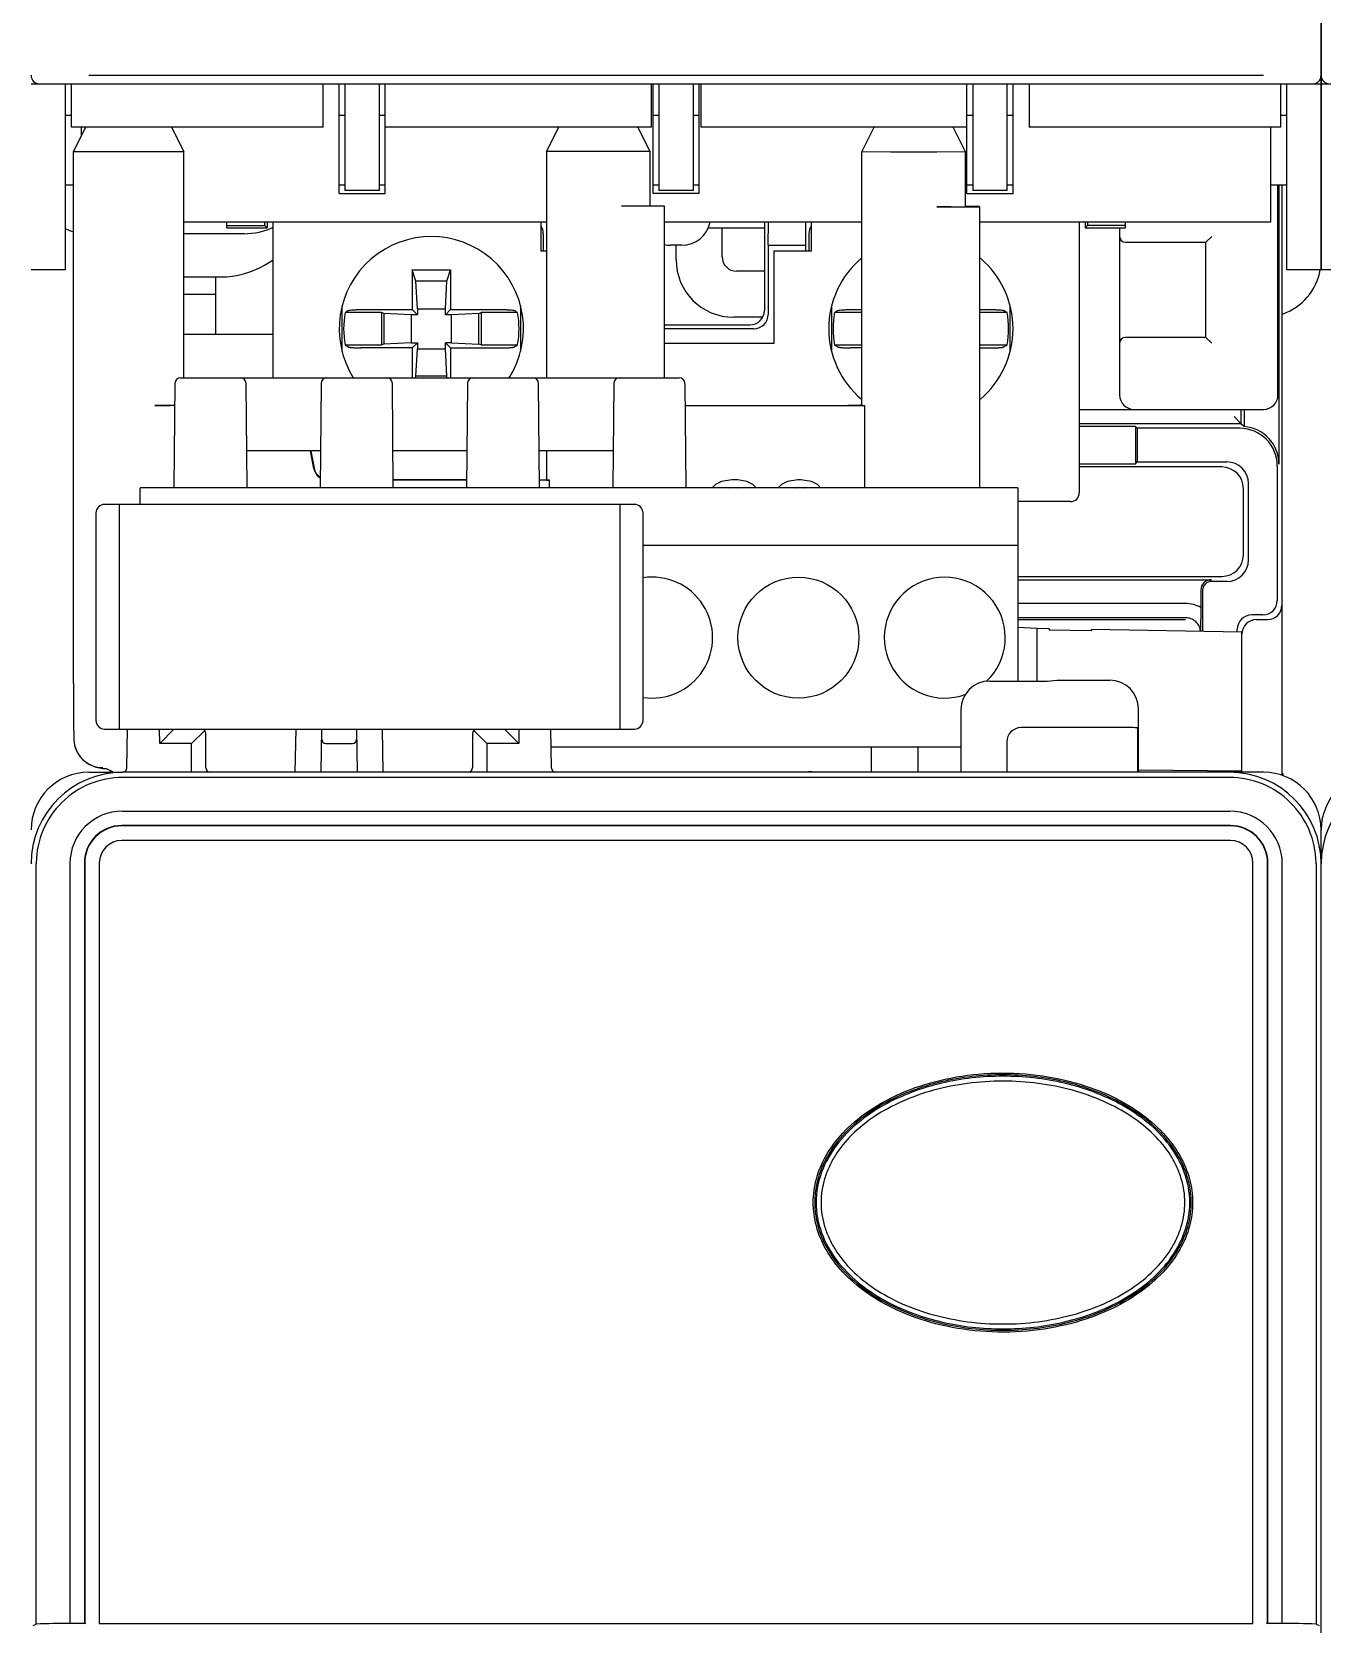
# Model space of a CAD drawing. Header units: millimetres. Extents: x 12275 to 14043, y 11466 to 13479.
# Drawn here: x 12946.21 to 12980.85, y 12885.04 to 12927.78 of the extents above; entities that cross this region are included whole.
import ezdxf

# ---------------------------------------------------------------- set-up
doc = ezdxf.new("R2010")
doc.units = ezdxf.units.MM

msp = doc.modelspace()

# ---------------------------------------------------------------- linework, layer by layer
at = {"color": 0, "linetype": 'Continuous'}
for p, q in [((12980.82408, 12926.38279), (12980.82408, 12970.44953)), ((12980.82408, 12970.44953), (12980.82408, 12926.38279)), ((12947.73537, 12926.61472), (12979.27788, 12926.61472)), ((12946.18917, 12926.38279), (12980.82408, 12926.38279)), ((12947.11689, 12921.39629), (12947.11689, 12926.38279)), ((12947.27151, 12925.22314), (12947.27151, 12926.38279)), ((12954.0323, 12925.45507), (12954.0323, 12926.38279)), ((12954.46135, 12923.44463), (12954.46135, 12926.38279)), ((12954.61597, 12926.38279), (12954.61597, 12923.52232)), ((12955.54369, 12923.52232), (12955.54369, 12926.38279)), ((12955.69831, 12923.44463), (12955.69831, 12926.38279)), ((12962.84564, 12925.45507), (12962.84564, 12926.38279)), ((12962.88815, 12923.44463), (12962.88815, 12926.38279)), ((12963.04277, 12926.38279), (12963.04277, 12923.52232)), ((12963.97049, 12923.52232), (12963.97049, 12926.38279)), ((12964.12511, 12923.44463), (12964.12511, 12926.38279)), ((12964.16761, 12926.38279), (12964.16761, 12925.45507)), ((12971.31495, 12923.44463), (12971.31495, 12926.38279)), ((12971.46957, 12926.38279), (12971.46957, 12923.52232)), ((12972.39729, 12923.52232), (12972.39729, 12926.38279)), ((12972.55191, 12923.44463), (12972.55191, 12926.38279)), ((12972.98096, 12926.38279), (12972.98096, 12925.45507)), ((12979.74174, 12925.22314), (12979.74174, 12926.38279)), ((12979.89636, 12926.38279), (12979.89636, 12921.39629)), ((12980.82408, 12921.39629), (12980.82408, 12926.38279)), ((12980.82408, 12926.38279), (12980.82408, 12921.39629)), ((12980.82408, 12926.38279), (13015.459, 12926.38279)), ((12947.27151, 12925.53238), (12947.11689, 12925.53238)), ((12954.03108, 12925.22314), (12947.27151, 12925.22314)), ((12947.65419, 12925.22314), (12947.32563, 12924.56601)), ((12947.5421, 12924.99896), (12947.5421, 12925.22314)), ((12949.95805, 12925.22314), (12950.28661, 12924.56601)), ((12954.61597, 12925.53238), (12954.46135, 12925.53238)), ((12955.69831, 12925.53238), (12955.54369, 12925.53238)), ((12962.84443, 12925.22314), (12955.69831, 12925.22314)), ((12960.02768, 12924.56601), (12960.35623, 12925.22314)), ((12962.81084, 12924.56601), (12962.48228, 12925.22314)), ((12963.04277, 12925.53238), (12962.88815, 12925.53238)), ((12964.12511, 12925.53238), (12963.97049, 12925.53238)), ((12971.31495, 12925.22314), (12964.16883, 12925.22314)), ((12968.49313, 12924.55643), (12968.82648, 12925.22314)), ((12971.27629, 12924.55643), (12970.94293, 12925.22314)), ((12971.46957, 12925.53238), (12971.31495, 12925.53238)), ((12972.55191, 12925.53238), (12972.39729, 12925.53238)), ((12979.74174, 12925.22314), (12972.98218, 12925.22314)), ((12979.47116, 12922.67153), (12979.47116, 12925.22314)), ((12979.89636, 12925.53238), (12979.74174, 12925.53238)), ((12947.32563, 12910.28916), (12947.32563, 12924.56601)), ((12947.32563, 12924.56601), (12950.28661, 12924.56601)), ((12950.28661, 12918.49717), (12950.28661, 12924.56601)), ((12960.02768, 12924.56601), (12960.02768, 12918.49717)), ((12962.81084, 12924.56601), (12960.02768, 12924.56601)), ((12962.81084, 12923.09712), (12962.81084, 12924.56601)), ((12969.26623, 12924.55309), (12968.49313, 12924.55646)), ((12968.49313, 12917.75699), (12968.49313, 12924.55643)), ((12970.50319, 12924.55309), (12969.26623, 12924.55309)), ((12971.27629, 12924.55646), (12970.50319, 12924.55309)), ((12971.27629, 12923.0876), (12971.27629, 12924.55643)), ((12947.11689, 12923.67694), (12947.32563, 12923.67694)), ((12954.46135, 12923.67694), (12954.61597, 12923.67694)), ((12954.46135, 12923.44463), (12955.69831, 12923.44463)), ((12955.54369, 12923.52232), (12954.61597, 12923.52232)), ((12955.54369, 12923.67694), (12955.69831, 12923.67694)), ((12962.88815, 12923.67694), (12963.04277, 12923.67694)), ((12964.12511, 12923.44463), (12962.88815, 12923.44463)), ((12963.97049, 12923.52232), (12963.04277, 12923.52232)), ((12963.97049, 12923.67694), (12964.12511, 12923.67694)), ((12971.31495, 12923.67694), (12971.46957, 12923.67694)), ((12971.31495, 12923.44463), (12972.55191, 12923.44463)), ((12972.39729, 12923.52232), (12971.46957, 12923.52232)), ((12972.39729, 12923.67694), (12972.55191, 12923.67694)), ((12979.47116, 12923.67694), (12979.89636, 12923.67694)), ((12979.66443, 12918.03331), (12979.66443, 12923.67694)), ((12979.69202, 12923.67694), (12979.69202, 12916.18032)), ((12979.7804, 12907.88241), (12979.7804, 12923.67694)), ((12963.19739, 12923.09712), (12962.03774, 12923.09712)), ((12963.19739, 12918.49717), (12963.19739, 12923.09712)), ((12970.88974, 12923.08085), (12970.50319, 12923.08085)), ((12971.26677, 12923.09712), (12971.65332, 12923.09712)), ((12971.66284, 12915.53994), (12971.66284, 12923.0876)), ((12960.02768, 12922.67153), (12950.28661, 12922.67153)), ((12951.44626, 12922.51999), (12951.44626, 12922.67153)), ((12951.44626, 12922.58115), (12952.46469, 12922.58119)), ((12952.46469, 12922.58119), (12952.46469, 12922.67153)), ((12952.5286, 12922.51729), (12952.46469, 12922.58119)), ((12952.5286, 12922.67153), (12952.5286, 12922.51729)), ((12952.68322, 12922.67153), (12952.68322, 12918.49717)), ((12959.87306, 12922.67153), (12959.87306, 12921.89881)), ((12968.49313, 12922.67153), (12963.19739, 12922.67153)), ((12965.87598, 12922.67153), (12965.87598, 12920.30255)), ((12965.98055, 12922.05343), (12965.98433, 12922.67153)), ((12966.98558, 12921.89881), (12966.98558, 12922.67153)), ((12967.1402, 12921.89881), (12967.1402, 12922.67153)), ((12979.47116, 12922.67153), (12971.66284, 12922.67153)), ((12974.33004, 12922.67153), (12974.33004, 12915.40476)), ((12974.48466, 12922.67153), (12974.48466, 12922.51729)), ((12974.48466, 12922.51729), (12974.54856, 12922.58119)), ((12974.54856, 12922.67153), (12974.54856, 12922.58119)), ((12975.567, 12922.58111), (12974.54856, 12922.58119)), ((12975.567, 12922.51999), (12975.567, 12922.67153)), ((12951.91012, 12922.36267), (12950.28661, 12922.36267)), ((12951.44626, 12922.51999), (12951.97916, 12922.51729)), ((12951.97916, 12922.51729), (12952.5286, 12922.51729)), ((12959.9407, 12922.36267), (12959.9407, 12921.89881)), ((12964.36067, 12922.51729), (12965.87598, 12922.51729)), ((12964.74359, 12921.74419), (12964.74359, 12922.51729)), ((12967.07256, 12922.36267), (12967.07256, 12921.89881)), ((12974.48466, 12922.51729), (12975.0341, 12922.51729)), ((12975.0341, 12922.51729), (12975.567, 12922.51999)), ((12975.41238, 12922.51921), (12975.41238, 12918.03331)), ((12977.73168, 12922.13074), (12977.8863, 12922.28536)), ((12959.87306, 12921.89881), (12960.02768, 12921.89881)), ((12963.66125, 12922.05343), (12963.35201, 12922.05343)), ((12963.50663, 12921.66688), (12963.50663, 12922.05343)), ((12965.98055, 12922.05343), (12965.98055, 12920.19797)), ((12965.98055, 12922.05343), (12966.98558, 12922.05343)), ((12966.13517, 12919.42489), (12966.13517, 12921.89881)), ((12966.13517, 12921.89881), (12967.1402, 12921.89881)), ((12975.567, 12922.13074), (12977.73168, 12922.13074)), ((12977.73168, 12919.57951), (12977.73168, 12922.13074)), ((12947.11689, 12921.39629), (12946.18917, 12921.39629)), ((12952.45129, 12921.51375), (12952.68322, 12921.64765)), ((12956.42116, 12921.39629), (12956.42116, 12920.32555)), ((12956.52262, 12921.08557), (12956.42116, 12921.39629)), ((12956.42116, 12921.39629), (12957.44938, 12921.39629)), ((12957.34793, 12921.08557), (12957.44938, 12921.39629)), ((12957.44938, 12921.39629), (12957.44938, 12920.32555)), ((12965.87598, 12921.35764), (12965.13014, 12921.35764)), ((12980.82408, 12921.39629), (12979.89636, 12921.39629)), ((12981.75181, 12921.39629), (12980.82408, 12921.39629)), ((12950.28661, 12921.20302), (12951.29164, 12921.20302)), ((12951.13702, 12921.20302), (12951.13702, 12919.65682)), ((12956.55982, 12920.34909), (12956.52262, 12921.08557)), ((12957.34793, 12921.08557), (12956.52262, 12921.08557)), ((12957.31073, 12920.34909), (12957.34793, 12921.08557)), ((12950.28661, 12920.73916), (12951.13702, 12920.73916)), ((12954.53866, 12919.19781), (12954.53866, 12920.42507)), ((12955.599, 12920.24438), (12954.62006, 12920.24438)), ((12955.04181, 12920.32555), (12956.42116, 12920.32555)), ((12955.599, 12920.24438), (12955.599, 12919.37849)), ((12955.66114, 12920.22409), (12955.599, 12920.24438)), ((12955.66114, 12920.22409), (12955.66114, 12919.39878)), ((12956.39762, 12920.18689), (12955.66114, 12920.22409)), ((12956.39762, 12920.18689), (12956.39762, 12919.43598)), ((12956.55982, 12920.18689), (12956.39762, 12920.18689)), ((12956.42116, 12920.32555), (12956.55982, 12920.18689)), ((12956.55982, 12920.34909), (12956.55982, 12920.18689)), ((12956.55982, 12920.34909), (12957.31073, 12920.34909)), ((12957.31073, 12920.18689), (12957.31073, 12920.34909)), ((12957.44938, 12920.32555), (12957.31073, 12920.18689)), ((12957.47292, 12920.18689), (12957.31073, 12920.18689)), ((12957.44938, 12920.32555), (12958.82873, 12920.32555)), ((12958.2094, 12920.22409), (12957.47292, 12920.18689)), ((12957.47292, 12919.43598), (12957.47292, 12920.18689)), ((12958.2094, 12920.22409), (12958.27155, 12920.24438)), ((12958.2094, 12919.39878), (12958.2094, 12920.22409)), ((12958.27155, 12920.24438), (12958.27155, 12919.37849)), ((12959.25049, 12920.24438), (12958.27155, 12920.24438)), ((12959.33189, 12920.42507), (12959.33189, 12919.19781)), ((12965.82342, 12920.12068), (12965.05283, 12920.12068)), ((12967.68137, 12920.42507), (12967.68137, 12919.19781)), ((12968.49313, 12920.24438), (12967.76277, 12920.24438)), ((12968.18453, 12920.32555), (12968.49313, 12920.32555)), ((12971.66284, 12920.32555), (12971.97144, 12920.32555)), ((12972.3932, 12920.24438), (12971.66284, 12920.24438)), ((12972.4746, 12919.19781), (12972.4746, 12920.42507)), ((12952.68322, 12919.65682), (12950.28661, 12919.65682)), ((12963.19739, 12919.91601), (12965.48944, 12919.91601)), ((12965.59402, 12919.81144), (12963.19739, 12919.81144)), ((12954.62006, 12919.37849), (12955.599, 12919.37849)), ((12956.42116, 12919.29733), (12955.04181, 12919.29733)), ((12955.66114, 12919.39878), (12955.599, 12919.37849)), ((12956.39762, 12919.43598), (12955.66114, 12919.39878)), ((12956.39762, 12919.43598), (12956.55982, 12919.43598)), ((12956.42116, 12919.29733), (12956.55982, 12919.43598)), ((12956.42116, 12919.29733), (12956.42116, 12918.49717)), ((12956.52262, 12918.53731), (12956.55982, 12919.27379)), ((12956.55982, 12919.43598), (12956.55982, 12919.27379)), ((12956.55982, 12919.27379), (12957.31073, 12919.27379)), ((12957.31073, 12919.27379), (12957.31073, 12919.43598)), ((12957.31073, 12919.43598), (12957.44938, 12919.29733)), ((12957.47292, 12919.43598), (12957.31073, 12919.43598)), ((12957.34793, 12918.53731), (12957.31073, 12919.27379)), ((12957.44938, 12919.29733), (12957.44938, 12918.49717)), ((12957.44938, 12919.29733), (12958.82873, 12919.29733)), ((12957.47292, 12919.43598), (12958.2094, 12919.39878)), ((12958.27155, 12919.37849), (12958.2094, 12919.39878)), ((12958.27155, 12919.37849), (12959.25049, 12919.37849)), ((12963.19739, 12919.42489), (12966.13517, 12919.42489)), ((12967.76277, 12919.37849), (12968.49313, 12919.37849)), ((12968.49313, 12919.29733), (12968.18453, 12919.29733)), ((12971.66284, 12919.37849), (12972.3932, 12919.37849)), ((12971.66284, 12919.29733), (12971.97144, 12919.29733)), ((12977.73168, 12919.57951), (12975.567, 12919.57951)), ((12977.8863, 12919.42489), (12977.73168, 12919.57951)), ((12950.04967, 12918.3439), (12950.02521, 12915.54087)), ((12950.20429, 12918.49717), (12963.58895, 12918.49717)), ((12951.98597, 12915.54079), (12951.96151, 12918.3439)), ((12953.97702, 12918.3439), (12953.95256, 12915.54071)), ((12955.91332, 12915.54062), (12955.88886, 12918.3439)), ((12956.50951, 12918.49717), (12956.52262, 12918.53731)), ((12957.34793, 12918.53731), (12956.52262, 12918.53731)), ((12957.36103, 12918.49717), (12957.34793, 12918.53731)), ((12957.90438, 12918.3439), (12957.87991, 12915.54054)), ((12959.84068, 12915.54045), (12959.81621, 12918.3439)), ((12961.83173, 12918.3439), (12961.80726, 12915.54037)), ((12963.74356, 12918.3439), (12963.76803, 12915.54028)), ((12950.04452, 12917.75395), (12949.51351, 12917.75395)), ((12963.74871, 12917.75395), (12968.57583, 12917.75395)), ((12968.57583, 12915.54008), (12968.57583, 12917.75395)), ((12974.33004, 12917.64676), (12979.27788, 12917.64676)), ((12978.68104, 12917.25853), (12978.48777, 12917.4518)), ((12978.68104, 12917.25853), (12978.68104, 12917.64676)), ((12978.75425, 12917.64676), (12978.75425, 12917.18306)), ((12978.68104, 12917.25853), (12974.33004, 12917.25853)), ((12975.83759, 12917.18532), (12974.33004, 12917.18532)), ((12975.83759, 12917.18532), (12975.83759, 12916.18894)), ((12975.83759, 12917.18532), (12975.88481, 12917.13809)), ((12975.88481, 12917.13809), (12975.88481, 12916.23616)), ((12978.6398, 12917.13809), (12975.88481, 12917.13809)), ((12978.68104, 12917.25853), (12978.72064, 12917.21893)), ((12953.96122, 12916.53349), (12951.97731, 12916.53349)), ((12953.78106, 12916.05743), (12953.68951, 12916.53349)), ((12953.69844, 12916.53349), (12953.78831, 12916.0662)), ((12957.88858, 12916.53349), (12955.90466, 12916.53349)), ((12961.81593, 12916.53349), (12959.83201, 12916.53349)), ((12960.02768, 12916.53349), (12960.02768, 12915.74692)), ((12974.33004, 12916.18894), (12975.83759, 12916.18894)), ((12975.83759, 12916.18894), (12975.88481, 12916.23616)), ((12975.88481, 12916.23616), (12978.29252, 12916.23616)), ((12957.88176, 12915.75266), (12955.91147, 12915.75266)), ((12957.88168, 12915.74389), (12955.91155, 12915.74389)), ((12960.11038, 12915.74389), (12959.8389, 12915.74389)), ((12960.11038, 12915.54044), (12960.11038, 12915.74389)), ((12965.0029, 12915.75266), (12964.72104, 12915.71154)), ((12965.16396, 12915.75266), (12965.0029, 12915.75266)), ((12965.40556, 12915.71154), (12965.16396, 12915.75266)), ((12966.77459, 12915.75266), (12966.49273, 12915.71154)), ((12966.85512, 12915.75266), (12966.77459, 12915.75266)), ((12967.13698, 12915.71154), (12966.85512, 12915.75266)), ((12978.15691, 12916.10055), (12974.33004, 12916.10055)), ((12979.64479, 12916.1331), (12979.64479, 12912.51515)), ((12949.11829, 12915.09552), (12949.11831, 12915.54091)), ((12972.68242, 12915.5399), (12949.11831, 12915.54091)), ((12964.55998, 12915.62929), (12964.4728, 12915.54025)), ((12964.72104, 12915.71154), (12964.55998, 12915.62929)), ((12964.92928, 12915.54023), (12964.96264, 12915.54705)), ((12964.96264, 12915.54705), (12965.1237, 12915.54705)), ((12965.1237, 12915.54705), (12965.1571, 12915.54022)), ((12965.56662, 12915.62929), (12965.40556, 12915.71154)), ((12965.65385, 12915.5402), (12965.56662, 12915.62929)), ((12966.33167, 12915.62929), (12966.24441, 12915.54018)), ((12966.49273, 12915.71154), (12966.33167, 12915.62929)), ((12966.7006, 12915.54016), (12966.73432, 12915.54705)), ((12966.73432, 12915.54705), (12966.89539, 12915.54705)), ((12966.89539, 12915.54705), (12966.92916, 12915.54015)), ((12967.29804, 12915.62929), (12967.13698, 12915.71154)), ((12967.38535, 12915.54013), (12967.29804, 12915.62929)), ((12972.68242, 12915.5399), (12972.6822, 12910.3553)), ((12978.73671, 12913.74257), (12978.73671, 12915.52075)), ((12978.87232, 12913.60697), (12978.87232, 12915.65636)), ((12962.38563, 12915.09552), (12948.1629, 12915.09552)), ((12948.54945, 12915.09552), (12948.54945, 12909.06534)), ((12961.99908, 12915.09552), (12961.99908, 12909.06534)), ((12974.09811, 12915.17283), (12972.6824, 12915.17283)), ((12947.93097, 12914.86359), (12947.93097, 12909.29727)), ((12962.61756, 12909.29727), (12962.61756, 12914.86359)), ((12972.68235, 12913.9937), (12962.61756, 12913.99413)), ((12972.68231, 12913.07439), (12977.87805, 12913.07439)), ((12972.68232, 12913.16277), (12978.15691, 12913.16277)), ((12977.59339, 12912.78973), (12977.59339, 12912.3266)), ((12977.64062, 12912.78973), (12977.64062, 12911.68894)), ((12978.29252, 12913.02716), (12977.87805, 12913.02716)), ((12977.18229, 12912.43887), (12972.68229, 12912.43887)), ((12977.59339, 12912.3266), (12977.58765, 12911.69068)), ((12979.77028, 12912.38966), (12979.77028, 12907.81813)), ((12977.18229, 12912.05233), (12972.68227, 12912.05233)), ((12972.68227, 12912.00479), (12977.18229, 12912.00479)), ((12979.25825, 12912.12861), (12978.9591, 12912.12861)), ((12979.08459, 12912.00312), (12979.38374, 12912.00312)), ((12973.19461, 12911.76598), (12972.68226, 12911.79528)), ((12973.19461, 12911.76598), (12973.19461, 12910.3553)), ((12973.52529, 12911.76025), (12973.19461, 12911.76598)), ((12973.52529, 12911.76025), (12973.52529, 12911.72553)), ((12973.54272, 12911.72538), (12973.52529, 12911.76025)), ((12973.52529, 12911.72553), (12974.66109, 12911.71569)), ((12974.6487, 12911.7158), (12974.66109, 12911.74057)), ((12974.66109, 12911.74057), (12974.66109, 12911.71569)), ((12978.69806, 12911.67062), (12974.66109, 12911.74057)), ((12978.57257, 12911.6728), (12978.57257, 12911.74207)), ((12978.69806, 12907.94667), (12978.69806, 12911.67062)), ((12971.92421, 12910.3553), (12973.46417, 12910.3553)), ((12973.46417, 12910.3553), (12973.73198, 12910.37961)), ((12973.73198, 12910.37961), (12975.14857, 12910.37961)), ((12971.15217, 12909.58326), (12971.15217, 12907.92003)), ((12975.92108, 12907.90569), (12975.92108, 12909.60615)), ((12948.1629, 12909.06534), (12962.38563, 12909.06534)), ((12948.75898, 12908.01963), (12948.77723, 12909.06534)), ((12949.64285, 12908.67879), (12949.6361, 12909.06534)), ((12950.02277, 12909.06534), (12949.64285, 12908.67879)), ((12950.85025, 12909.03137), (12950.49766, 12908.67879)), ((12950.88421, 12908.02165), (12950.88421, 12908.94937)), ((12953.28146, 12907.90569), (12953.3017, 12909.06534)), ((12953.97725, 12907.90569), (12953.99749, 12909.06534)), ((12954.92521, 12909.06534), (12954.94545, 12907.90569)), ((12955.64124, 12907.90569), (12955.621, 12909.06534)), ((12958.03849, 12908.94937), (12958.03849, 12908.02165)), ((12958.07245, 12909.03137), (12958.42504, 12908.67879)), ((12958.90005, 12909.06534), (12959.27985, 12908.67879)), ((12959.2866, 12909.06534), (12959.27985, 12908.67879)), ((12960.16372, 12908.01963), (12960.14547, 12909.06534)), ((12975.69741, 12909.10585), (12972.7683, 12909.10585)), ((12975.89066, 12909.0959), (12975.89764, 12909.07494)), ((12950.49766, 12908.67879), (12949.64285, 12908.67879)), ((12950.49766, 12907.90569), (12950.49766, 12908.67879)), ((12954.10669, 12908.67885), (12954.81601, 12908.67885)), ((12958.42504, 12908.67879), (12958.42504, 12907.90569)), ((12959.27985, 12908.67879), (12958.42504, 12908.67879)), ((12971.15217, 12908.58206), (12960.1539, 12908.58253)), ((12968.75474, 12907.92003), (12968.75477, 12908.58216)), ((12969.99173, 12908.58211), (12969.9917, 12907.92003)), ((12972.38228, 12908.71983), (12972.38228, 12907.90569)), ((12975.90084, 12907.90569), (12975.90084, 12908.88193)), ((12947.7555, 12908.11864), (12947.76592, 12908.11333)), ((12947.80034, 12908.09612), (12947.76592, 12908.11333)), ((12947.73537, 12907.90569), (12948.64303, 12907.90569)), ((12948.16318, 12908.00596), (12948.19923, 12908.00511)), ((12948.38122, 12907.91412), (12948.19923, 12908.00511)), ((12948.3152, 12907.94713), (12948.3152, 12907.90569)), ((12978.36697, 12907.76673), (12948.64629, 12907.76673)), ((12979.27788, 12907.90569), (12948.64763, 12907.90569)), ((12967.1539, 12907.92003), (12971.15217, 12907.92003)), ((12971.16651, 12907.90569), (12971.15217, 12907.92003)), ((12975.92108, 12907.97073), (12978.69806, 12907.94667)), ((12977.56309, 12907.9135), (12977.56312, 12907.90556)), ((12978.69806, 12907.94667), (12978.63295, 12907.91412)), ((12979.80401, 12907.8588), (12979.7804, 12907.88241)), ((12979.80401, 12907.81344), (12979.80401, 12907.8588)), ((12948.6399, 12906.862), (12978.37336, 12906.862)), ((12978.38882, 12906.47545), (12948.62444, 12906.47545)), ((12978.38882, 12906.46735), (12948.62444, 12906.46735)), ((12980.82408, 12836.12329), (12980.82408, 12906.35949)), ((12980.82408, 12836.12329), (12980.82408, 12906.35949)), ((12978.38882, 12906.07368), (12948.62444, 12906.07368)), ((12946.32624, 12885.04282), (12946.32624, 12905.44723)), ((12947.23286, 12905.45496), (12947.23286, 12885.06056)), ((12947.61941, 12905.47042), (12947.61941, 12885.06056)), ((12947.62751, 12905.47042), (12947.62751, 12885.43637)), ((12948.02118, 12905.47042), (12948.02118, 12885.06056)), ((12978.99208, 12885.06056), (12978.99208, 12905.47042)), ((12979.38575, 12885.43637), (12979.38575, 12905.47042)), ((12979.39385, 12885.06056), (12979.39385, 12905.47042)), ((12979.7804, 12885.06056), (12979.7804, 12905.45496)), ((12980.68701, 12905.44723), (12980.68701, 12885.04282)), ((12946.24317, 12885.00118), (12946.32647, 12885.04282)), ((12947.61941, 12885.06056), (12947.23286, 12885.06056)), ((12947.64077, 12885.04988), (12947.61941, 12885.06056)), ((12948.02118, 12885.06056), (12978.99208, 12885.06056)), ((12979.39385, 12885.06056), (12979.37249, 12885.04988)), ((12979.7804, 12885.06056), (12979.39385, 12885.06056)), ((12980.68678, 12885.04282), (12980.77009, 12885.00118))]:
    msp.add_line(p, q, dxfattribs=at)
msp.add_lwpolyline([(12947.32566, 12910.28915), (12947.32568, 12910.21305), (12947.32584, 12910.04454), (12947.32615, 12909.88331), (12947.32661, 12909.73091), (12947.32719, 12909.58853), (12947.32787, 12909.45713), (12947.32865, 12909.33746), (12947.32951, 12909.22995), (12947.33043, 12909.13471), (12947.3314, 12909.05165), (12947.3324, 12908.98037), (12947.33345, 12908.92034), (12947.33453, 12908.87077), (12947.33568, 12908.83009), (12947.33701, 12908.79549), (12947.33896, 12908.76135), (12947.34377, 12908.71183), (12947.35839, 12908.63004), (12947.38866, 12908.53082), (12947.43531, 12908.43028), (12947.49722, 12908.33561), (12947.57553, 12908.24783), (12947.67098, 12908.16964), (12947.75552, 12908.11867)], dxfattribs=at)
msp.add_circle((12966.79122, 12911.52003), 1.62351, dxfattribs=at)
for centre, radius, start, end in [((12946.4211, 12926.61472), 0.23193, 180, 270), ((12980.59215, 12926.61472), 0.23193, 270, 0), ((12981.05601, 12926.61472), 0.23193, 180, 270), ((12963.66125, 12922.82653), 0.7731, 270, 348.321439), ((12947.73537, 12923.90887), 1.5462, 246.223013, 254.617623), ((12951.91012, 12924.21811), 1.85544, 270, 294.821997), ((12956.93527, 12919.81144), 2.47392, 327.736679, 212.102481), ((12959.55415, 12922.36267), 0.38655, 0, 32.782275), ((12967.45911, 12922.36267), 0.38655, 147.271987, 180), ((12975.567, 12922.28536), 0.15462, 180, 270), ((12963.35201, 12922.82653), 0.7731, 258.350155, 270), ((12965.13014, 12921.74419), 0.38655, 180, 270), ((12951.29164, 12923.52232), 2.3193, 270, 300), ((12965.05283, 12921.66688), 1.5462, 180, 270), ((12970.07798, 12919.81144), 2.47392, 130.184963, 229.815037), ((12970.07798, 12919.81144), 2.47392, 310.184963, 49.815037), ((12979.27788, 12921.66688), 1.5462, 289.08831, 349.840106), ((12956.93527, 12919.81144), 2.35535, 169.407981, 190.592019), ((12959.84601, 12911.26827), 10.38659, 119.570133, 120.208213), ((12954.02454, 12911.26827), 10.38659, 59.791787, 60.429867), ((12956.93527, 12919.81144), 2.35535, 349.407981, 10.592019), ((12970.07798, 12919.81144), 2.35535, 169.407981, 190.592019), ((12972.98872, 12911.26827), 10.38659, 119.570133, 120.208213), ((12967.16725, 12911.26827), 10.38659, 59.791787, 60.429867), ((12970.07798, 12919.81144), 2.35535, 349.407981, 10.592019), ((12959.84304, 12928.34945), 10.38064, 239.791604, 240.43005), ((12954.0275, 12928.34945), 10.38064, 299.56995, 300.208396), ((12972.98575, 12928.34945), 10.38064, 239.791604, 240.43005), ((12967.17022, 12928.34945), 10.38064, 299.56995, 300.208396), ((12975.567, 12919.42489), 0.15462, 90, 180), ((12950.20429, 12918.34254), 0.15462, 89.999978, 179.49796), ((12951.80692, 12918.34255), 0.15462, 0.500063, 90.007648), ((12954.13164, 12918.34254), 0.15462, 89.999978, 179.49796), ((12955.73427, 12918.34255), 0.15462, 0.500063, 90.007648), ((12958.05899, 12918.34254), 0.15462, 89.999978, 179.49796), ((12959.66162, 12918.34255), 0.15462, 0.500063, 90.007648), ((12961.98634, 12918.34254), 0.15462, 89.999978, 179.49796), ((12963.58895, 12918.34254), 0.15462, 0.503437, 90.000026), ((12975.79893, 12918.03331), 0.38655, 180, 270), ((12979.27788, 12918.03331), 0.38655, 270, 0), ((12974.09811, 12915.40476), 0.23193, 269.999993, 0), ((12948.1629, 12914.86359), 0.23193, 90, 180), ((12962.38563, 12914.86359), 0.23193, 0, 90), ((12962.86387, 12911.5202), 1.62351, 261.238955, 98.75791), ((12970.71857, 12911.51986), 1.62351, 313.284328, 290.38953), ((12977.87805, 12912.78974), 0.28465, 89.998773, 180.001227), ((12977.87805, 12912.78974), 0.23743, 89.998529, 180.001471), ((12948.1629, 12909.29727), 0.23193, 180, 270), ((12950.76825, 12908.94937), 0.11597, 0, 90), ((12958.15445, 12908.94937), 0.11597, 90, 180), ((12962.38563, 12909.29727), 0.23193, 270, 0), ((12948.11174, 12908.80483), 0.77316, 180.001198, 242.563724), ((12948.64763, 12905.44723), 2.45846, 90, 180), ((12947.73537, 12906.35949), 1.5462, 90, 180), ((12948.64303, 12908.02165), 0.11597, 270, 359), ((12951.00018, 12908.02165), 0.11597, 180, 270), ((12957.92252, 12908.02165), 0.11597, 270, 0), ((12960.27967, 12908.02165), 0.11597, 181, 270), ((12978.36562, 12905.44723), 2.45846, 0, 90), ((12979.27788, 12906.35949), 1.5462, 0, 90), ((12983.28254, 12905.44723), 2.45846, 90, 180), ((12982.37029, 12906.35949), 1.5462, 90, 180), ((12948.6399, 12905.45496), 1.40704, 90, 180), ((12978.37336, 12905.45496), 1.40704, 360, 90), ((12948.62444, 12905.47042), 1.00503, 90, 180), ((12948.62444, 12905.47042), 0.99693, 90, 180), ((12978.38882, 12905.47042), 1.00503, 0, 90), ((12978.38882, 12905.47042), 0.99693, 0, 90), ((12948.62444, 12905.47042), 0.60326, 90, 180), ((12978.38882, 12905.47042), 0.60326, 0, 90), ((12948.53564, 12905.44726), 2.20958, 179.145772, 180.000836), ((12978.47762, 12905.44726), 2.20958, 359.999164, 0.854228), ((12948.19498, 12812.72245), 72.34451, 90.76201, 91.4799963), ((12978.74001, 12808.72281), 76.34484, 88.5388145, 89.2191792)]:
    msp.add_arc(centre, radius, start, end, dxfattribs=at)
for centre, major_axis, ratio, start_param, end_param in [((12954.03108, 12925.45507), (0, 0.23193), 0.00523604, -3.14159265, -1.57079633), ((12962.84443, 12925.45507), (0, 0.23193), 0.00523604, -3.14159265, -1.57079633), ((12964.16883, 12925.45507), (0, 0.23193), 0.00523604, -4.71238898, -3.14162007), ((12972.98218, 12925.45507), (0, 0.23193), 0.00523604, 1.57079633, 3.14156524), ((12970.50319, 12923.0876), (0.7731, 0), 0.00872687, -1.57079633, 0), ((12970.88974, 12923.0876), (0.7731, 0), 0.00872687, -1.57079633, 0), ((12965.48941, 12920.30258), (0.27335, -0.27335), 0.99992385, -0.78536009, 0.78536009), ((12965.59399, 12920.198), (0.27335, -0.27335), 0.99992385, -0.78536009, 0.78536009), ((12949.51351, 12917.7607), (0.7731, 0), 0.00872687, -1.57079633, -0.81148852), ((12968.11567, 12917.76609), (0.38655, 0), 0.00872687, -1.57079633, -0.12455767), ((12978.63972, 12916.13302), (0.71072, 0.71072), 0.99992385, -0.78536009, 0.78536009), ((12978.7206, 12916.2139), (-0.26417, 1.11913), 0.38199203, -0.62053129, -0.55358959), ((12978.68695, 12916.18025), (0.71072, 0.71072), 0.99992385, -0.78536009, 0.71841838), ((12978.29247, 12915.65632), (0.41003, 0.41003), 0.99992385, -0.78536009, 0.78536009), ((12954.16067, 12916.13045), (0.24619, 0.29805), 0.99993595, -3.83196522, -3.02110536), ((12954.16791, 12916.13922), (0.24619, 0.29805), 0.99993595, 2.45122009, 3.2406092), ((12959.65022, 12915.75603), (0.38655, 0), 0.00872687, -1.05150555, -0.12455767), ((12960.80078, 12915.74692), (0.7731, 0), 0.00872687, -3.14159265, -2.67482731), ((12978.15687, 12915.52071), (0.41003, 0.41003), 0.99992385, -0.78536009, 0.78536009), ((12978.15687, 12913.74262), (0.41003, -0.41003), 0.99992385, -0.78536009, 0.78536009), ((12978.29247, 12913.60701), (0.41003, -0.41003), 0.99992385, -0.78536009, 0.78536009), ((12979.25822, 12912.51517), (0.27335, -0.27335), 0.99992385, -0.78536009, 0.78536009), ((12979.38371, 12912.38969), (-0.27335, 0.27335), 0.99992385, -3.92695274, -2.35623257), ((12978.95913, 12911.74204), (-0.27335, 0.27335), 0.99992385, -0.78536009, 0.78536009), ((12979.08462, 12911.61656), (0.27335, -0.27335), 0.99992385, 2.35623257, 3.92695274), ((12971.92633, 12909.58114), (0.54816, -0.54816), 0.99726469, 2.35756402, 3.92562129), ((12975.14786, 12909.60545), (0.24467, 0.73461), 0.99847786, -1.24883259, 0.32105035), ((12972.76936, 12908.71877), (0.27408, -0.27408), 0.99726469, 2.35756402, 3.92562129), ((12975.69741, 12909.09572), (0.19328, 0), 0.05240778, 0.01745329, 1.57079633), ((12975.89746, 12908.88193), (0, 0.19328), 0.01745506, -1.57079633, -0.05235988), ((12954.10875, 12908.79481), (0.08346, 0.08201), 0.98239799, -3.92683852, -2.35634678), ((12954.81395, 12908.79481), (-0.08346, 0.08201), 0.98239799, -3.92683852, -2.35634678), ((12948.16315, 12908.77907), (0.79071, -0.19186), 0.94746599, -1.80878186, -1.34478239), ((12967.1546, 12907.14587), (-0.24467, 0.73461), 0.99847786, -0.32105035, -0.20228702), ((12947.64101, 12885.43637), (0, 0.38655), 0.03492077, -4.71238898, -3.15904595), ((12979.37225, 12885.43637), (0, 0.38655), 0.03492077, -3.12413936, -1.57079633)]:
    msp.add_ellipse(centre, major_axis=major_axis, ratio=ratio, start_param=start_param, end_param=end_param, dxfattribs=at)
for points, knots in [([(12954.72034, 12920.30203), (12954.7246, 12920.30444), (12954.73732, 12920.30782), (12954.774, 12920.31448), (12954.8395, 12920.32009), (12954.93411, 12920.3246), (12955.00447, 12920.32555), (12955.04181, 12920.32555)], [0, 0, 0, 0, 0.04541567, 0.12016914, 0.34732219, 0.65338295, 1, 1, 1, 1]), ([(12958.82873, 12920.32555), (12958.86608, 12920.32555), (12958.93644, 12920.3246), (12959.03105, 12920.32009), (12959.09655, 12920.31448), (12959.13322, 12920.30782), (12959.14595, 12920.30444), (12959.1502, 12920.30203)], [0, 0, 0, 0, 0.34661968, 0.65268074, 0.87983264, 0.95458505, 1, 1, 1, 1]), ([(12967.86306, 12920.30203), (12967.86731, 12920.30444), (12967.88003, 12920.30782), (12967.91671, 12920.31448), (12967.98221, 12920.32009), (12968.07682, 12920.3246), (12968.14718, 12920.32555), (12968.18453, 12920.32555)], [0, 0, 0, 0, 0.04541567, 0.12016914, 0.34732219, 0.65338295, 1, 1, 1, 1]), ([(12971.97144, 12920.32555), (12972.00879, 12920.32555), (12972.07915, 12920.3246), (12972.17376, 12920.32009), (12972.23926, 12920.31448), (12972.27594, 12920.30782), (12972.28866, 12920.30444), (12972.29291, 12920.30203)], [0, 0, 0, 0, 0.34661968, 0.65268074, 0.87983264, 0.95458505, 1, 1, 1, 1]), ([(12954.72034, 12919.32085), (12954.7246, 12919.31843), (12954.73732, 12919.31506), (12954.774, 12919.3084), (12954.8395, 12919.30279), (12954.93411, 12919.29828), (12955.00447, 12919.29733), (12955.04181, 12919.29733)], [0, 0, 0, 0, 0.0454158, 0.12016912, 0.34732247, 0.65338327, 1, 1, 1, 1]), ([(12958.82873, 12919.29733), (12958.86606, 12919.29733), (12958.93637, 12919.29829), (12959.03099, 12919.30283), (12959.09651, 12919.3084), (12959.13324, 12919.31505), (12959.14595, 12919.31844), (12959.1502, 12919.32085)], [0, 0, 0, 0, 0.34644202, 0.65225049, 0.8798758, 0.95464503, 1, 1, 1, 1]), ([(12967.86306, 12919.32085), (12967.86731, 12919.31843), (12967.88003, 12919.31506), (12967.91671, 12919.3084), (12967.98221, 12919.30279), (12968.07682, 12919.29828), (12968.14718, 12919.29733), (12968.18453, 12919.29733)], [0, 0, 0, 0, 0.0454158, 0.12016912, 0.34732247, 0.65338327, 1, 1, 1, 1]), ([(12971.97144, 12919.29733), (12972.00877, 12919.29733), (12972.07908, 12919.29829), (12972.1737, 12919.30283), (12972.23922, 12919.3084), (12972.27595, 12919.31505), (12972.28866, 12919.31844), (12972.29291, 12919.32085)], [0, 0, 0, 0, 0.34644202, 0.65225049, 0.8798758, 0.95464503, 1, 1, 1, 1]), ([(12977.58546, 12911.6903), (12977.58052, 12911.73945), (12977.55332, 12911.83699), (12977.46165, 12911.95785), (12977.33139, 12912.03539), (12977.23168, 12912.05234), (12977.18229, 12912.05233)], [0, 0, 0, 0, 0.25012999, 0.49999706, 0.74988423, 1, 1, 1, 1]), ([(12948.64629, 12907.76673), (12948.34725, 12907.76655), (12947.74287, 12907.64787), (12946.9765, 12907.14055), (12946.45814, 12906.38167), (12946.33076, 12905.77915), (12946.3263, 12905.4802)], [0, 0, 0, 0, 0.25004936, 0.50003894, 0.7499949, 1, 1, 1, 1]), ([(12980.68696, 12905.4802), (12980.6825, 12905.77915), (12980.55512, 12906.38167), (12980.03675, 12907.14055), (12979.27038, 12907.64787), (12978.66601, 12907.76655), (12978.36697, 12907.76673)], [0, 0, 0, 0, 0.25000508, 0.49996104, 0.74995059, 1, 1, 1, 1]), ([(12967.18844, 12896.35556), (12967.18844, 12896.56731), (12967.24727, 12897.00929), (12967.52079, 12897.65076), (12967.97965, 12898.26248), (12968.62666, 12898.81256), (12969.45798, 12899.28385), (12970.47569, 12899.63991), (12971.64289, 12899.84016), (12972.8756, 12899.84397), (12974.05511, 12899.64889), (12975.08922, 12899.29187), (12975.93197, 12898.81587), (12976.58282, 12898.26274), (12977.04202, 12897.65058), (12977.31546, 12897.00888), (12977.3742, 12896.56711), (12977.3742, 12896.35556)], [0, 0, 0, 0, 0.04684584, 0.09727657, 0.15265645, 0.21451777, 0.28384066, 0.36293568, 0.45186216, 0.54463011, 0.63435824, 0.71512629, 0.7854105, 0.84730505, 0.90276871, 0.95319851, 1, 1, 1, 1]), ([(12977.33515, 12896.35556), (12977.33515, 12896.49558), (12977.30997, 12896.77641), (12977.1619, 12897.31856), (12976.8126, 12897.93743), (12976.2211, 12898.54184), (12975.52182, 12899.01393), (12974.7567, 12899.36693), (12973.68301, 12899.69014), (12972.28128, 12899.84791), (12970.87955, 12899.69012), (12969.80591, 12899.36688), (12969.0408, 12899.01394), (12968.34155, 12898.54183), (12967.75005, 12897.93744), (12967.40074, 12897.31856), (12967.25267, 12896.77641), (12967.22749, 12896.49558), (12967.22749, 12896.35556)], [0, 0, 0, 0, 0.03128988, 0.06260369, 0.12504463, 0.18752614, 0.25005236, 0.312578, 0.37512418, 0.5000041, 0.62488211, 0.68742605, 0.74994851, 0.81247399, 0.87495527, 0.93739601, 0.96871, 1, 1, 1, 1]), ([(12977.29753, 12896.35556), (12977.29752, 12896.63207), (12977.19318, 12897.1897), (12976.77644, 12897.92138), (12976.18836, 12898.51927), (12975.26423, 12899.14024), (12973.9456, 12899.62399), (12972.28132, 12899.80804), (12970.61705, 12899.62399), (12969.29842, 12899.14025), (12968.37429, 12898.51927), (12967.78621, 12897.92139), (12967.36946, 12897.18971), (12967.26513, 12896.63208), (12967.26511, 12896.35556)], [0, 0, 0, 0, 0.0624123, 0.12489675, 0.18745982, 0.2500485, 0.37496743, 0.50000004, 0.62503256, 0.74995132, 0.81253981, 0.8751027, 0.93758702, 1, 1, 1, 1]), ([(12977.16447, 12896.35556), (12977.16447, 12896.46317), (12977.14811, 12896.67994), (12977.07583, 12897.00055), (12976.95703, 12897.3143), (12976.73448, 12897.72613), (12976.33909, 12898.20741), (12975.72312, 12898.69852), (12974.9796, 12899.09746), (12974.1375, 12899.39338), (12973.22676, 12899.57415), (12972.28132, 12899.63594), (12971.33589, 12899.57415), (12970.42514, 12899.39338), (12969.58304, 12899.09746), (12968.83953, 12898.69852), (12968.22356, 12898.20741), (12967.82816, 12897.72613), (12967.60561, 12897.3143), (12967.48681, 12897.00055), (12967.41453, 12896.67994), (12967.39817, 12896.46317), (12967.39817, 12896.35556)], [0, 0, 0, 0, 0.02501668, 0.05031543, 0.07615519, 0.10275851, 0.15885337, 0.21952248, 0.28481399, 0.35408524, 0.42628009, 0.5, 0.57371992, 0.64591476, 0.71518601, 0.78047753, 0.84114663, 0.89724149, 0.92384481, 0.94968457, 0.97498332, 1, 1, 1, 1]), ([(12977.3742, 12896.35556), (12977.3742, 12896.14382), (12977.31537, 12895.70184), (12977.04186, 12895.06036), (12976.58299, 12894.44864), (12975.93598, 12893.89857), (12975.10466, 12893.42727), (12974.08695, 12893.07121), (12972.91975, 12892.87096), (12971.68704, 12892.86715), (12970.50753, 12893.06223), (12969.47342, 12893.41925), (12968.63067, 12893.89525), (12967.97982, 12894.44839), (12967.52062, 12895.06054), (12967.24718, 12895.70225), (12967.18844, 12896.14402), (12967.18844, 12896.35556)], [0, 0, 0, 0, 0.04684584, 0.09727657, 0.15265645, 0.21451777, 0.28384066, 0.36293568, 0.45186216, 0.54463011, 0.63435824, 0.71512629, 0.7854105, 0.84730505, 0.90276871, 0.95319851, 1, 1, 1, 1]), ([(12967.22749, 12896.35556), (12967.22749, 12896.21554), (12967.25267, 12895.93472), (12967.40074, 12895.39256), (12967.75005, 12894.77369), (12968.34155, 12894.16929), (12969.04083, 12893.69719), (12969.80595, 12893.34419), (12970.87963, 12893.02099), (12972.28137, 12892.86321), (12973.68309, 12893.021), (12974.75673, 12893.34424), (12975.52185, 12893.69718), (12976.2211, 12894.1693), (12976.8126, 12894.77369), (12977.1619, 12895.39256), (12977.30997, 12895.93472), (12977.33515, 12896.21554), (12977.33515, 12896.35556)], [0, 0, 0, 0, 0.03128988, 0.06260369, 0.12504463, 0.18752614, 0.25005236, 0.312578, 0.37512418, 0.5000041, 0.62488211, 0.68742605, 0.74994851, 0.81247399, 0.87495527, 0.93739601, 0.96871, 1, 1, 1, 1]), ([(12967.26511, 12896.35556), (12967.26513, 12896.07905), (12967.36946, 12895.52142), (12967.78621, 12894.78974), (12968.37429, 12894.19185), (12969.29842, 12893.57088), (12970.61705, 12893.08713), (12972.28132, 12892.90308), (12973.9456, 12893.08713), (12975.26423, 12893.57088), (12976.18835, 12894.19185), (12976.77643, 12894.78974), (12977.19318, 12895.52141), (12977.29751, 12896.07905), (12977.29753, 12896.35556)], [0, 0, 0, 0, 0.0624123, 0.12489675, 0.18745982, 0.2500485, 0.37496743, 0.50000004, 0.62503256, 0.74995132, 0.81253981, 0.8751027, 0.93758702, 1, 1, 1, 1]), ([(12967.39817, 12896.35556), (12967.39817, 12896.24795), (12967.41453, 12896.03118), (12967.48681, 12895.71057), (12967.60561, 12895.39682), (12967.82816, 12894.98499), (12968.22356, 12894.50371), (12968.83953, 12894.01261), (12969.58304, 12893.61366), (12970.42514, 12893.31774), (12971.33589, 12893.13697), (12972.28132, 12893.07518), (12973.22676, 12893.13697), (12974.1375, 12893.31774), (12974.9796, 12893.61366), (12975.72312, 12894.01261), (12976.33909, 12894.50371), (12976.73448, 12894.98499), (12976.95703, 12895.39682), (12977.07583, 12895.71057), (12977.14811, 12896.03118), (12977.16447, 12896.24795), (12977.16447, 12896.35556)], [0, 0, 0, 0, 0.02501668, 0.05031543, 0.07615519, 0.10275851, 0.15885337, 0.21952248, 0.28481399, 0.35408524, 0.42628009, 0.5, 0.57371992, 0.64591476, 0.71518601, 0.78047753, 0.84114663, 0.89724149, 0.92384481, 0.94968457, 0.97498332, 1, 1, 1, 1])]:
    msp.add_open_spline(points, degree=3, knots=knots, dxfattribs=at)
for points in [[(12977.59339, 12912.3266), (12977.47144, 12912.39944), (12977.32434, 12912.43837), (12977.18229, 12912.43887)], [(12947.76592, 12908.11333), (12947.87182, 12908.06035), (12947.99325, 12908.03172), (12948.11166, 12908.03172)]]:
    msp.add_open_spline(points, degree=3, dxfattribs=at)

doc.saveas('drawing.dxf')
